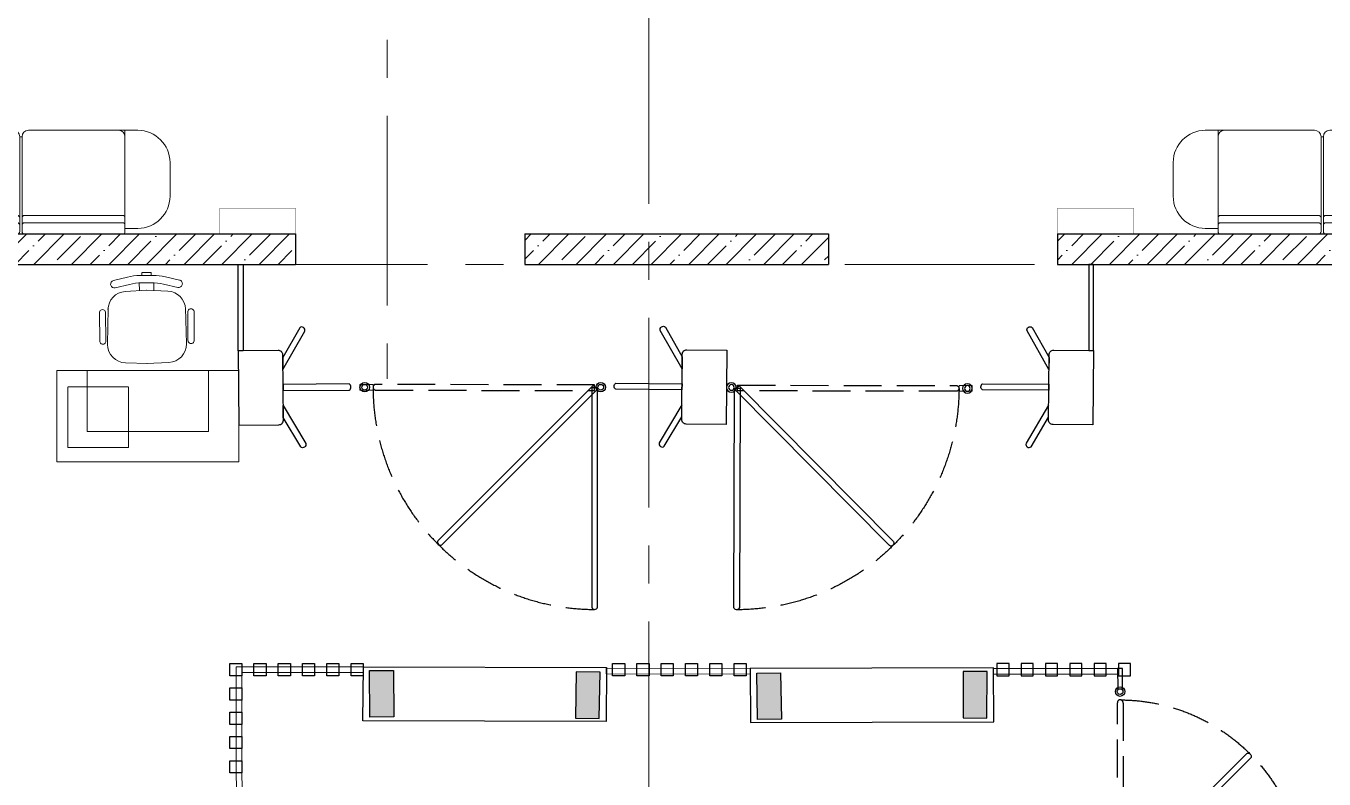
# Model space of a CAD drawing. Header units: millimetres. Extents: x -13407 to 8063098, y -2635 to 109271.
# Drawn here: x 30040 to 38593, y 12400 to 17360 of the extents above; entities that cross this region are included whole.
import ezdxf

# ---------------------------------------------------------------- set-up
doc = ezdxf.new("R2010")
doc.units = ezdxf.units.MM
for name, pattern in [('CENTER', [2, 1.25, -0.25, 0.25, -0.25]), ('HIDDEN', [6, 4, -2]), ('ГОСТ 2.303 4', [7, 5, -2, 0])]:
    doc.linetypes.add(name, pattern=pattern)
for name, color, linetype, lineweight in [('АР_Оси', 193, 'Continuous', 9), ('АР_Перегородки пеноблок', 174, 'Continuous', 25), ('АР_Сущ Несущая стена', 202, 'Continuous', 30), ('АР_Штриховка монолит', 250, 'Continuous', 9), ('ТХ_мебель передв', 250, 'Continuous', 13)]:
    doc.layers.add(name, color=color, linetype=linetype, lineweight=lineweight)
doc.layers.add('ТХ_турникеты', color=242, linetype='Continuous')
doc.layers.add('штриховка стен', color=250, linetype='Continuous')

# ---------------------------------------------------------------- blocks, each defined once
blk = doc.blocks.new('Турникет')
at = {"color": 253, "ltscale": 100}
for points in [[(-406.2, 392.5), (-293, 196.8), (-293, 117.6), (-439.3, 370.5, -0.774562)], [(-293, 215, -0.414214), (-263, 245), (0, 245), (0, -245), (-263, -245, -0.414214), (-293, -215)], [(-729.2, 19.7), (-293, 20), (-293, -20), (-729.2, -20.3, -0.569261)], [(-406.2, -392.5), (-293, -196.8), (-293, -117.6), (-439.3, -370.5, 0.774562)]]:
    blk.add_lwpolyline(points, format="xyb", close=True, dxfattribs=at)
blk = doc.blocks.new('калитка 1500')
at = {"layer": 'ТХ_турникеты', "color": 253, "lineweight": 13, "ltscale": 100, "transparency": 33554687}
blk.add_lwpolyline([(105447, 16533.4), (105533.2, 16533.2), (105533.2, 16495.8), (105447, 16496.1)], close=True, dxfattribs=at)
at = {"layer": 'ТХ_турникеты', "color": 253, "linetype": 'ГОСТ 2.303 4', "ltscale": 50}
blk.add_lwpolyline([(106993.2, 16529.7), (105548.2, 16533.4, 0.802639), (105548.2, 16496.1), (106993.2, 16492.4)], format="xyb", close=True, dxfattribs=at)
at = {"layer": 'ТХ_турникеты', "color": 253, "ltscale": 100}
for points in [[(106982.6, 16525.3), (105960.8, 15503.6, 0.802639), (105987.2, 15477.1), (107009, 16498.9)], [(106974.5, 16511), (106974.5, 15066, 0.802639), (107011.9, 15066), (107011.9, 16511)]]:
    blk.add_lwpolyline(points, format="xyb", close=True, dxfattribs=at)
for centre, radius in [((105478.2, 16514.7), 31.2), ((105478.2, 16514.7), 18.7), ((107033.2, 16514.7), 31.2), ((107033.2, 16514.7), 18.7)]:
    blk.add_circle(centre, radius, dxfattribs=at)
at = {"layer": 'ТХ_турникеты', "color": 253, "linetype": 'ГОСТ 2.303 4', "ltscale": 50}
blk.add_arc((106997.7, 16515.6), 1464.6, 180.21728, 269.82467, dxfattribs=at)
blk = doc.blocks.new('калитка малая')
at = {"layer": 'ТХ_турникеты', "color": 253, "linetype": 'ГОСТ 2.303 4', "ltscale": 50}
blk.add_lwpolyline([(130375.2, 17602.1), (130372.2, 18792.4, -1.119274), (130409.7, 18791.9), (130412.6, 17602.1)], format="xyb", close=True, dxfattribs=at)
at = {"layer": 'ТХ_турникеты', "color": 253, "ltscale": 100}
for points in [[(130379.6, 17612.7), (131225.7, 18458.8, -0.687058), (131253.1, 18433.4), (130406, 17586.3)], [(130392.3, 17619.5), (131588.8, 17619.5, -0.687058), (131590.2, 17582.1), (130392.3, 17582.1)]]:
    blk.add_lwpolyline(points, format="xyb", close=True, dxfattribs=at)
for centre, radius in [((130390.2, 18867.1), 31.2), ((130390.2, 18867.1), 18.7), ((130390.2, 17562.1), 31.2), ((130390.2, 17562.1), 18.7)]:
    blk.add_circle(centre, radius, dxfattribs=at)
at = {"layer": 'ТХ_турникеты', "color": 253, "linetype": 'ГОСТ 2.303 4', "ltscale": 50, "extrusion": (0, 0, -1)}
blk.add_arc((-130387.2, 17597.1), 1215.2, 90.3609, 179.80016, dxfattribs=at)
blk = doc.blocks.new('A$C9211bcc7')
at = {"layer": 'АР_Перегородки пеноблок', "color": 253, "ltscale": 100}
for points in [[(-39.8, 40), (39.8, 40), (39.8, -40), (-39.8, -40)], [(120.2, 40), (199.8, 40), (199.8, -40), (120.2, -40)], [(280.2, 40), (359.8, 40), (359.8, -40), (280.2, -40)], [(440.2, 40), (519.8, 40), (519.8, -40), (440.2, -40)], [(600.2, 40), (679.8, 40), (679.8, -40), (600.2, -40)], [(760.2, 40), (839.8, 40), (839.8, -40), (760.2, -40)]]:
    blk.add_lwpolyline(points, close=True, dxfattribs=at)
blk = doc.blocks.new('М-60')
at = {"color": 253, "extrusion": (-6.19742e-05, 0.000470712, 1)}
for p, q in [((7035415.4, 1186627.5, -0.2), (7035231.8, 1186626.6, -0.2)), ((7035232, 1186585.7, -0.1), (7035415.6, 1186586.5, -0.1)), ((7034998.3, 1186437.9, -0.1), (7035019.7, 1186530.9, -0.1)), ((7035068.3, 1186519.6, -0.1), (7035046.7, 1186425.8, -0.1)), ((7035049.2, 1186548.9, -0.1), (7035050.6, 1186548.5, -0.1)), ((7035202.1, 1186569.5, -0.1), (7035439, 1186576.2, -0.1)), ((7035085.8, 1186312.9, 0), (7035092.5, 1186454.7, -0.1)), ((7035563.1, 1186460.5, -0.1), (7035569.8, 1186312.9, 0)), ((7034971.3, 1186282.6, 0), (7034970.4, 1186343.1, -0.1)), ((7034989, 1186343.1, -0.1), (7034970.8, 1186343.1, -0.1)), ((7034970.8, 1186343.1, -0.1), (7034970.8, 1186282.6, 0)), ((7034989, 1186312.9, 0), (7034989, 1186356.2, -0.1)), ((7034989, 1186312.9, 0), (7034989, 1186343.1, -0.1)), ((7035037.4, 1186344.1, 0), (7035037.4, 1186312.9, 0)), ((7035037.8, 1186361.3, -0.1), (7035088.1, 1186361.3, -0.1)), ((7034989.4, 1186282.9, 0), (7034971.3, 1186282.6, 0)), ((7034989, 1186313.2, 0), (7034989.4, 1186282.9, 0)), ((7034989, 1186313.2, 0), (7034989.6, 1186269.8, 0)), ((7035037.8, 1186282.6, 0), (7035037.4, 1186313.9, 0)), ((7035038.5, 1186265.5, 0), (7035088.8, 1186266.3, 0)), ((7035085.7, 1186314.6, 0), (7035094.7, 1186172.9, 0)), ((7035565.2, 1186174.3, 0.1), (7035569.7, 1186322, 0)), ((7035000.2, 1186188.3, 0), (7035023, 1186095.7, 0.1)), ((7035071.5, 1186107.6, 0.1), (7035048.4, 1186201.2, 0)), ((7035052.8, 1186078.1, 0.1), (7035054.2, 1186078.5, 0.1)), ((7035206, 1186059.9, 0.1), (7035442.9, 1186056.7, 0.1)), ((7035236.1, 1186044.1, 0.1), (7035419.7, 1186046, 0.1)), ((7035420.2, 1186005.1, 0.1), (7035236.6, 1186003.1, 0.1))]:
    blk.add_line(p, q, dxfattribs=at)
for centre, start, end in [((7035230, 1186606.2, 122.4), 84.99867, 275.52472), ((7035417.4, 1186607.1, 122.4), 264.99867, 95.52472), ((7035234.4, 1186023.7, 122.4), 85.34791, 275.87397), ((7035421.8, 1186025.7, 122.4), 265.34791, 95.87397)]:
    blk.add_arc(centre, 20.6, start, end, dxfattribs=at)
at = {"color": 253, "extrusion": (6.19742e-05, -0.000470712, -1)}
for centre, major_axis, start_param, end_param in [((7035043.3, 1186525.4, -0.1), (15.6, 18.5, 0), 4.240369, 5.829345), ((7035044.7, 1186525.1, -0.1), (15.6, 18.5, 0), -0.45384, 1.098777), ((7035213.4, 1186449, -0.1), (77.8, 92.6, 0), 4.061153, 5.558057), ((7035442.2, 1186455, -0.1), (77.8, 92.6, 0), -0.725128, 0.826554), ((7035352, 1186356.2, 0), (-277.9, 233.5, -0.1), 5.584367, 5.811166), ((7035400.4, 1186344.1, 0), (233.5, 277.9, -0.1), 4.01357, 4.240369)]:
    blk.add_ellipse(centre, major_axis=major_axis, ratio=1, start_param=start_param, end_param=end_param, dxfattribs=at)
at = {"color": 253, "extrusion": (-6.19742e-05, 0.000470712, 1)}
for centre, major_axis, start_param, end_param in [((7035352.6, 1186275.3, 0), (-274.3, -237.7, 0.1), 5.584367, 5.811166), ((7035400.8, 1186288.2, 0), (237.7, -274.3, 0.1), 4.01357, 4.240369), ((7035215.4, 1186180.5, 0), (79.2, -91.4, 0), 4.061153, 5.558057), ((7035444.3, 1186178, 0.1), (79.2, -91.4, 0), -0.725128, 0.826554), ((7035046.5, 1186101.5, 0.1), (15.8, -18.3, 0), 4.240369, 5.829345), ((7035048, 1186101.8, 0.1), (15.8, -18.3, 0), -0.45384, 1.098777)]:
    blk.add_ellipse(centre, major_axis=major_axis, ratio=1, start_param=start_param, end_param=end_param, dxfattribs=at)
blk = doc.blocks.new('Стол-стойка')
at = {"color": 253}
for p, q in [((203684.1, 20674.1), (203684.1, 20274.1)), ((204484.1, 20674.1), (204484.1, 20274.1)), ((203684.1, 20274.1), (204484.1, 20274.1))]:
    blk.add_line(p, q, dxfattribs=at)
blk.add_lwpolyline([(203484.1, 20074.1), (204684.1, 20074.1), (204684.1, 20674.1), (203484.1, 20674.1)], close=True, dxfattribs=at)
at = {"color": 253, "linetype": 'HIDDEN', "ltscale": 0.1}
blk.add_lwpolyline([(203557.6, 20567.3), (203557.6, 20167.3), (203957.6, 20167.3), (203957.6, 20567.3)], close=True, dxfattribs=at)
blk = doc.blocks.new('диван вход')
at = {"color": 253}
for points in [[(-391.8, 982.1), (-169.4, 982.1)], [(-603.5, 685.6), (-603.5, 770.3)], [(42.4, 643.2), (42.4, 770.3)], [(-624.7, 685.6), (0, 685.6)], [(-624.7, 685.6), (-582.4, 685.6)], [(-534.7, 685.6), (-603.5, 685.6)], [(-582.4, 685.6), (42.3, 685.6)], [(-640.6, 346.8), (-640.6, 669.7)], [(-566.5, 669.7), (-566.5, 346.8)], [(-518.8, 669.7), (-518.8, 346.8)], [(42.4, 643.2), (42.4, 346.8)], [(-640.6, 346.8), (-640.6, 23.8)], [(-566.5, 23.8), (-566.5, 346.8)], [(-518.8, 23.8), (-518.8, 346.8)], [(42.4, 50.3), (42.4, 346.8)], [(-624.7, 7.9), (-582.4, 7.9)], [(-624.7, 7.9), (0, 7.9)], [(0, 7.9), (0, -7.9)], [(-640.6, -346.8), (-640.6, -23.8)], [(-624.7, -7.9), (-582.4, -7.9)], [(-624.7, -7.9), (0, -7.9)], [(-534.7, -7.9), (-603.5, -7.9)], [(-566.5, -23.8), (-566.5, -346.8)], [(-518.8, -23.8), (-518.8, -346.8)], [(42.4, -50.3), (42.4, -346.8)], [(-640.6, -346.8), (-640.6, -669.7)], [(-566.5, -669.7), (-566.5, -346.8)], [(-518.8, -669.7), (-518.8, -346.8)], [(42.4, -643.2), (42.4, -346.8)], [(42.4, -643.2), (42.4, -770.3)], [(-624.7, -685.6), (0, -685.6)], [(-624.7, -685.6), (-582.4, -685.6)], [(-534.7, -685.6), (-603.5, -685.6)], [(-603.5, -685.6), (-603.5, -770.3)], [(-582.4, -685.6), (42.3, -685.6)], [(-391.8, -982.1), (-169.4, -982.1)]]:
    blk.add_lwpolyline(points, dxfattribs=at)
for centre, start, end in [((-391.2, 769.7), 90.15502, 179.8458), ((-170, 769.7), 0.1542, 89.84498), ((-391.2, -769.7), 180.15452, 269.84631), ((-170, -769.7), 270.15369, 359.84548)]:
    blk.add_arc(centre, 212.4, start, end, dxfattribs=at)
for points in [[(-640.6, 669.7), (-640.6, 680.3), (-635.3, 685.6), (-624.7, 685.6)], [(-582.4, 685.6), (-571.8, 685.6), (-566.5, 680.3), (-566.5, 669.7)], [(-534.7, 685.6), (-524.1, 685.6), (-518.8, 680.3), (-518.8, 669.7)], [(0, 685.6), (26.5, 685.6), (42.4, 669.7), (42.4, 643.2)], [(-624.7, 7.9), (-635.3, 7.9), (-640.6, 18.5), (-640.6, 23.8)], [(-566.5, 23.8), (-566.5, 18.5), (-571.8, 7.9), (-582.4, 7.9)], [(-518.8, 23.8), (-518.8, 18.5), (-524.1, 7.9), (-534.7, 7.9)], [(42.4, 50.3), (42.4, 29.1), (26.5, 7.9), (0, 7.9)], [(-640.6, -23.8), (-640.6, -13.2), (-635.3, -7.9), (-624.7, -7.9)], [(-582.4, -7.9), (-571.8, -7.9), (-566.5, -13.2), (-566.5, -23.8)], [(-534.7, -7.9), (-524.1, -7.9), (-518.8, -13.2), (-518.8, -23.8)], [(0, -7.9), (26.5, -7.9), (42.4, -23.8), (42.4, -50.3)], [(-624.7, -685.6), (-635.3, -685.6), (-640.6, -680.3), (-640.6, -669.7)], [(-566.5, -669.7), (-566.5, -680.3), (-571.8, -685.6), (-582.4, -685.6)], [(-518.8, -669.7), (-518.8, -680.3), (-524.1, -685.6), (-534.7, -685.6)], [(42.4, -643.2), (42.4, -669.7), (26.5, -685.6), (0, -685.6)]]:
    blk.add_open_spline(points, degree=3, dxfattribs=at)

msp = doc.modelspace()

# ---------------------------------------------------------------- hatches: boundary and pattern name
at = {"layer": 'АР_Штриховка монолит', "ltscale": 100}
h = msp.add_hatch(dxfattribs=at)
h.set_pattern_fill('ANSI35', color=253, scale=700)
h.set_pattern_definition([(45, (-945442.79, 114349.9), (-123.743687, 123.743687), []), (45, (-945319.05, 114349.9), (-123.743687, 123.743687), [218.75, -43.75, 0, -43.75])])
h.paths.add_polyline_path([(31817, 15990), (28790, 15990), (28790, 15790), (31817, 15790)])
h = msp.add_hatch(dxfattribs=at)
h.set_pattern_fill('ANSI35', color=253, scale=700)
h.set_pattern_definition([(45, (-940385.81, 114349.9), (-123.743687, 123.743687), []), (45, (-940262.07, 114349.9), (-123.743687, 123.743687), [218.75, -43.75, 0, -43.75])])
h.paths.add_polyline_path([(35327, 15990), (33327, 15990), (33327, 15790), (35327, 15790)])
h = msp.add_hatch(dxfattribs=at)
h.set_pattern_fill('ANSI35', color=253, scale=700)
h.set_pattern_definition([(45, (-937365.81, 114349.9), (-123.743687, 123.743687), []), (45, (-937242.07, 114349.9), (-123.743687, 123.743687), [218.75, -43.75, 0, -43.75])])
h.paths.add_polyline_path([(39840, 15990), (36837, 15990), (36837, 15790), (39840, 15790)])
at = {"layer": 'штриховка стен', "lineweight": 30, "ltscale": 100}
h = msp.add_hatch(color=253, dxfattribs=at)
h.dxf.hatch_style = 1
h.paths.add_polyline_path([(33819.1, 12800.8), (33661.8, 12801), (33663.8, 13106.5), (33821.1, 13106.2)])
h.paths.add_polyline_path([(32304.2, 12810.9), (32461.4, 12809.8), (32463.5, 13115.3), (32306.2, 13116.3)])
h = msp.add_hatch(color=253, dxfattribs=at)
h.dxf.hatch_style = 1
h.paths.add_polyline_path([(34858.4, 12794.3), (35015.6, 12794.5), (35013.6, 13099.9), (34856.3, 13099.7)])
h.paths.add_polyline_path([(36373.2, 12804.3), (36216, 12803.3), (36214, 13108.7), (36371.2, 13109.8)])

# ---------------------------------------------------------------- linework, layer by layer
at = {"color": 253, "lineweight": 30, "ltscale": 100}
for points in [[(33862.7, 12778.3), (32260.8, 12783.2), (32263.2, 13139.1), (33865.1, 13134.2)], [(32304.7, 13113.9), (32461.9, 13114.5), (32463, 12809), (32305.8, 12808.5)], [(33822.6, 13103.8), (33665.4, 13106.5), (33660.3, 12801.1), (33817.5, 12798.4)], [(34814.7, 12771.8), (36416.6, 12776.7), (36414.2, 13132.5), (34812.3, 13127.6)], [(34854.8, 13097.3), (35012, 13099.9), (35017.2, 12794.5), (34860, 12791.9)], [(36372.8, 13107.3), (36215.5, 13107.9), (36214.4, 12802.5), (36371.7, 12801.9)]]:
    msp.add_lwpolyline(points, close=True, dxfattribs=at)
at = {"layer": 'АР_Оси', "color": 253, "linetype": 'CENTER', "ltscale": 1000}
for p, q in [((32419.4, 70768.8), (32419.4, 15036.4)), ((34145, -1811.3), (34145, 32496.2)), ((-12563.8, 15790), (71033.4, 15790))]:
    msp.add_line(p, q, dxfattribs=at)
at = {"layer": 'АР_Перегородки пеноблок', "color": 253, "ltscale": 100}
for points in [[(31382.6, 13160), (31462.2, 13160), (31462.2, 13080), (31382.6, 13080)], [(31542.6, 13160), (31622.2, 13160), (31622.2, 13080), (31542.6, 13080)], [(31702.6, 13160), (31782.2, 13160), (31782.2, 13080), (31702.6, 13080)], [(31862.6, 13160), (31942.2, 13160), (31942.2, 13080), (31862.6, 13080)], [(32022.6, 13160), (32102.2, 13160), (32102.2, 13080), (32022.6, 13080)], [(32182.6, 13160), (32262.2, 13160), (32262.2, 13080), (32182.6, 13080)], [(36517.4, 13160), (36437.8, 13160), (36437.8, 13080), (36517.4, 13080)], [(36677.4, 13160), (36597.8, 13160), (36597.8, 13080), (36677.4, 13080)], [(36837.4, 13160), (36757.8, 13160), (36757.8, 13080), (36837.4, 13080)], [(36997.4, 13160), (36917.8, 13160), (36917.8, 13080), (36997.4, 13080)], [(37157.4, 13160), (37077.8, 13160), (37077.8, 13080), (37157.4, 13080)], [(37317.4, 13160), (37237.8, 13160), (37237.8, 13080), (37317.4, 13080)], [(31382.6, 13000), (31462.2, 13000), (31462.2, 12920), (31382.6, 12920)], [(31382.6, 12840), (31462.2, 12840), (31462.2, 12760), (31382.6, 12760)], [(31382.6, 12680), (31462.2, 12680), (31462.2, 12600), (31382.6, 12600)], [(31382.6, 12520), (31462.2, 12520), (31462.2, 12440), (31382.6, 12440)]]:
    msp.add_lwpolyline(points, close=True, dxfattribs=at)
at = {"layer": 'АР_Сущ Несущая стена', "color": 253, "ltscale": 100}
for p, q in [((28790, 15990), (31817, 15990)), ((31817, 15990), (31817, 15790)), ((33327, 15990), (35327, 15990)), ((33327, 15990), (33327, 15790)), ((35327, 15990), (35327, 15790)), ((36837, 15990), (39840, 15990)), ((36837, 15990), (36837, 15790)), ((28790, 15790), (31817, 15790)), ((33327, 15790), (35327, 15790)), ((36837, 15790), (39840, 15790))]:
    msp.add_line(p, q, dxfattribs=at)
at = {"layer": 'ТХ_мебель передв', "color": 253, "const_width": 2}
for points in [[(31817, 15990), (31317.1, 15990), (31317.1, 16160.9), (31817, 16160.9)], [(37336.9, 15990), (36837, 15990), (36837, 16160.9), (37336.9, 16160.9)]]:
    msp.add_lwpolyline(points, close=True, dxfattribs=at)
at = {"layer": 'ТХ_турникеты', "color": 253, "ltscale": 100}
for points in [[(31470.7, 15221.3), (31439, 15221.3), (31439, 15788.5), (31470.7, 15788.5)], [(37042.9, 15222.8), (37074.7, 15222.8), (37074.7, 15790), (37042.9, 15790)], [(37233.3, 12994.6), (37265.1, 12994.6), (37264, 13127.3), (37232.2, 13127.3)]]:
    msp.add_lwpolyline(points, close=True, dxfattribs=at)
at = {"layer": 'ТХ_турникеты', "color": 253, "lineweight": 13, "ltscale": 100, "transparency": 33554687}
for points in [[(31425, 13139), (31427.3, 11639.9), (31464.7, 11639.9), (31462.4, 13139)], [(31425, 13139), (31427.3, 11639.9), (31464.7, 11639.9), (31462.4, 13139)], [(31425, 13139), (31427.3, 11639.9), (31464.7, 11639.9), (31462.4, 13139)], [(32262.1, 13139.1), (31462.6, 13139.1), (31462.6, 13101.7), (32262.1, 13101.7)], [(32262.1, 13139.1), (31462.6, 13139.1), (31462.6, 13101.7), (32262.1, 13101.7)], [(32262.1, 13139), (31462.6, 13139), (31462.6, 13101.6), (32262.1, 13101.7)], [(34813.8, 13127.6), (33863.9, 13129.5), (33863.9, 13092.1), (34813.8, 13090.2)], [(34813.8, 13127.6), (33863.9, 13129.5), (33863.9, 13092.1), (34813.8, 13090.2)], [(37232.1, 13127.3), (36415.7, 13128.2), (36415.7, 13090.8), (37232.1, 13089.9)]]:
    msp.add_lwpolyline(points, close=True, dxfattribs=at)

# ---------------------------------------------------------------- block references
at = {"color": 253, "ltscale": 150}
msp.add_blockref('A$C9211bcc7', (33945.5, 13120), dxfattribs=at)
at = {"layer": 'ТХ_мебель передв', "color": 253, "rotation": 90}
for p in [(30007.2, 16630.6), (38580.9, 16630.6)]:
    msp.add_blockref('диван вход', p, dxfattribs=at)
at = {"layer": 'ТХ_мебель передв', "color": 253, "xscale": -1, "rotation": 90.91126733751138}
msp.add_blockref('М-60', (1105112.9, 7068683.6, 0), dxfattribs=at)
at = {"layer": 'ТХ_мебель передв', "color": 253}
msp.add_blockref('Стол-стойка', (-173240.7, -5584.1), dxfattribs=at)
at = {"layer": 'ТХ_турникеты', "color": 253, "ltscale": 100, "xscale": -1}
for name, p, rotation in [('Турникет', (31441.2, 14976.2), 0.5123529620508638), ('калитка 1500', (141654, -1964.4), 359.7704737420465)]:
    msp.add_blockref(name, p, dxfattribs=dict(at, rotation=rotation))
at = {"layer": 'ТХ_турникеты', "color": 253, "ltscale": 100}
for p, rotation in [((34655.7, 14980.7), 359.4874741329998), ((37072.5, 14977.7), 359.4876470379491)]:
    msp.add_blockref('Турникет', p, dxfattribs=dict(at, rotation=rotation))
for name, p in [('калитка 1500', (-73206, -1534.1)), ('калитка малая', (-93141, -5891.2))]:
    msp.add_blockref(name, p, dxfattribs=at)

doc.saveas('drawing.dxf')
